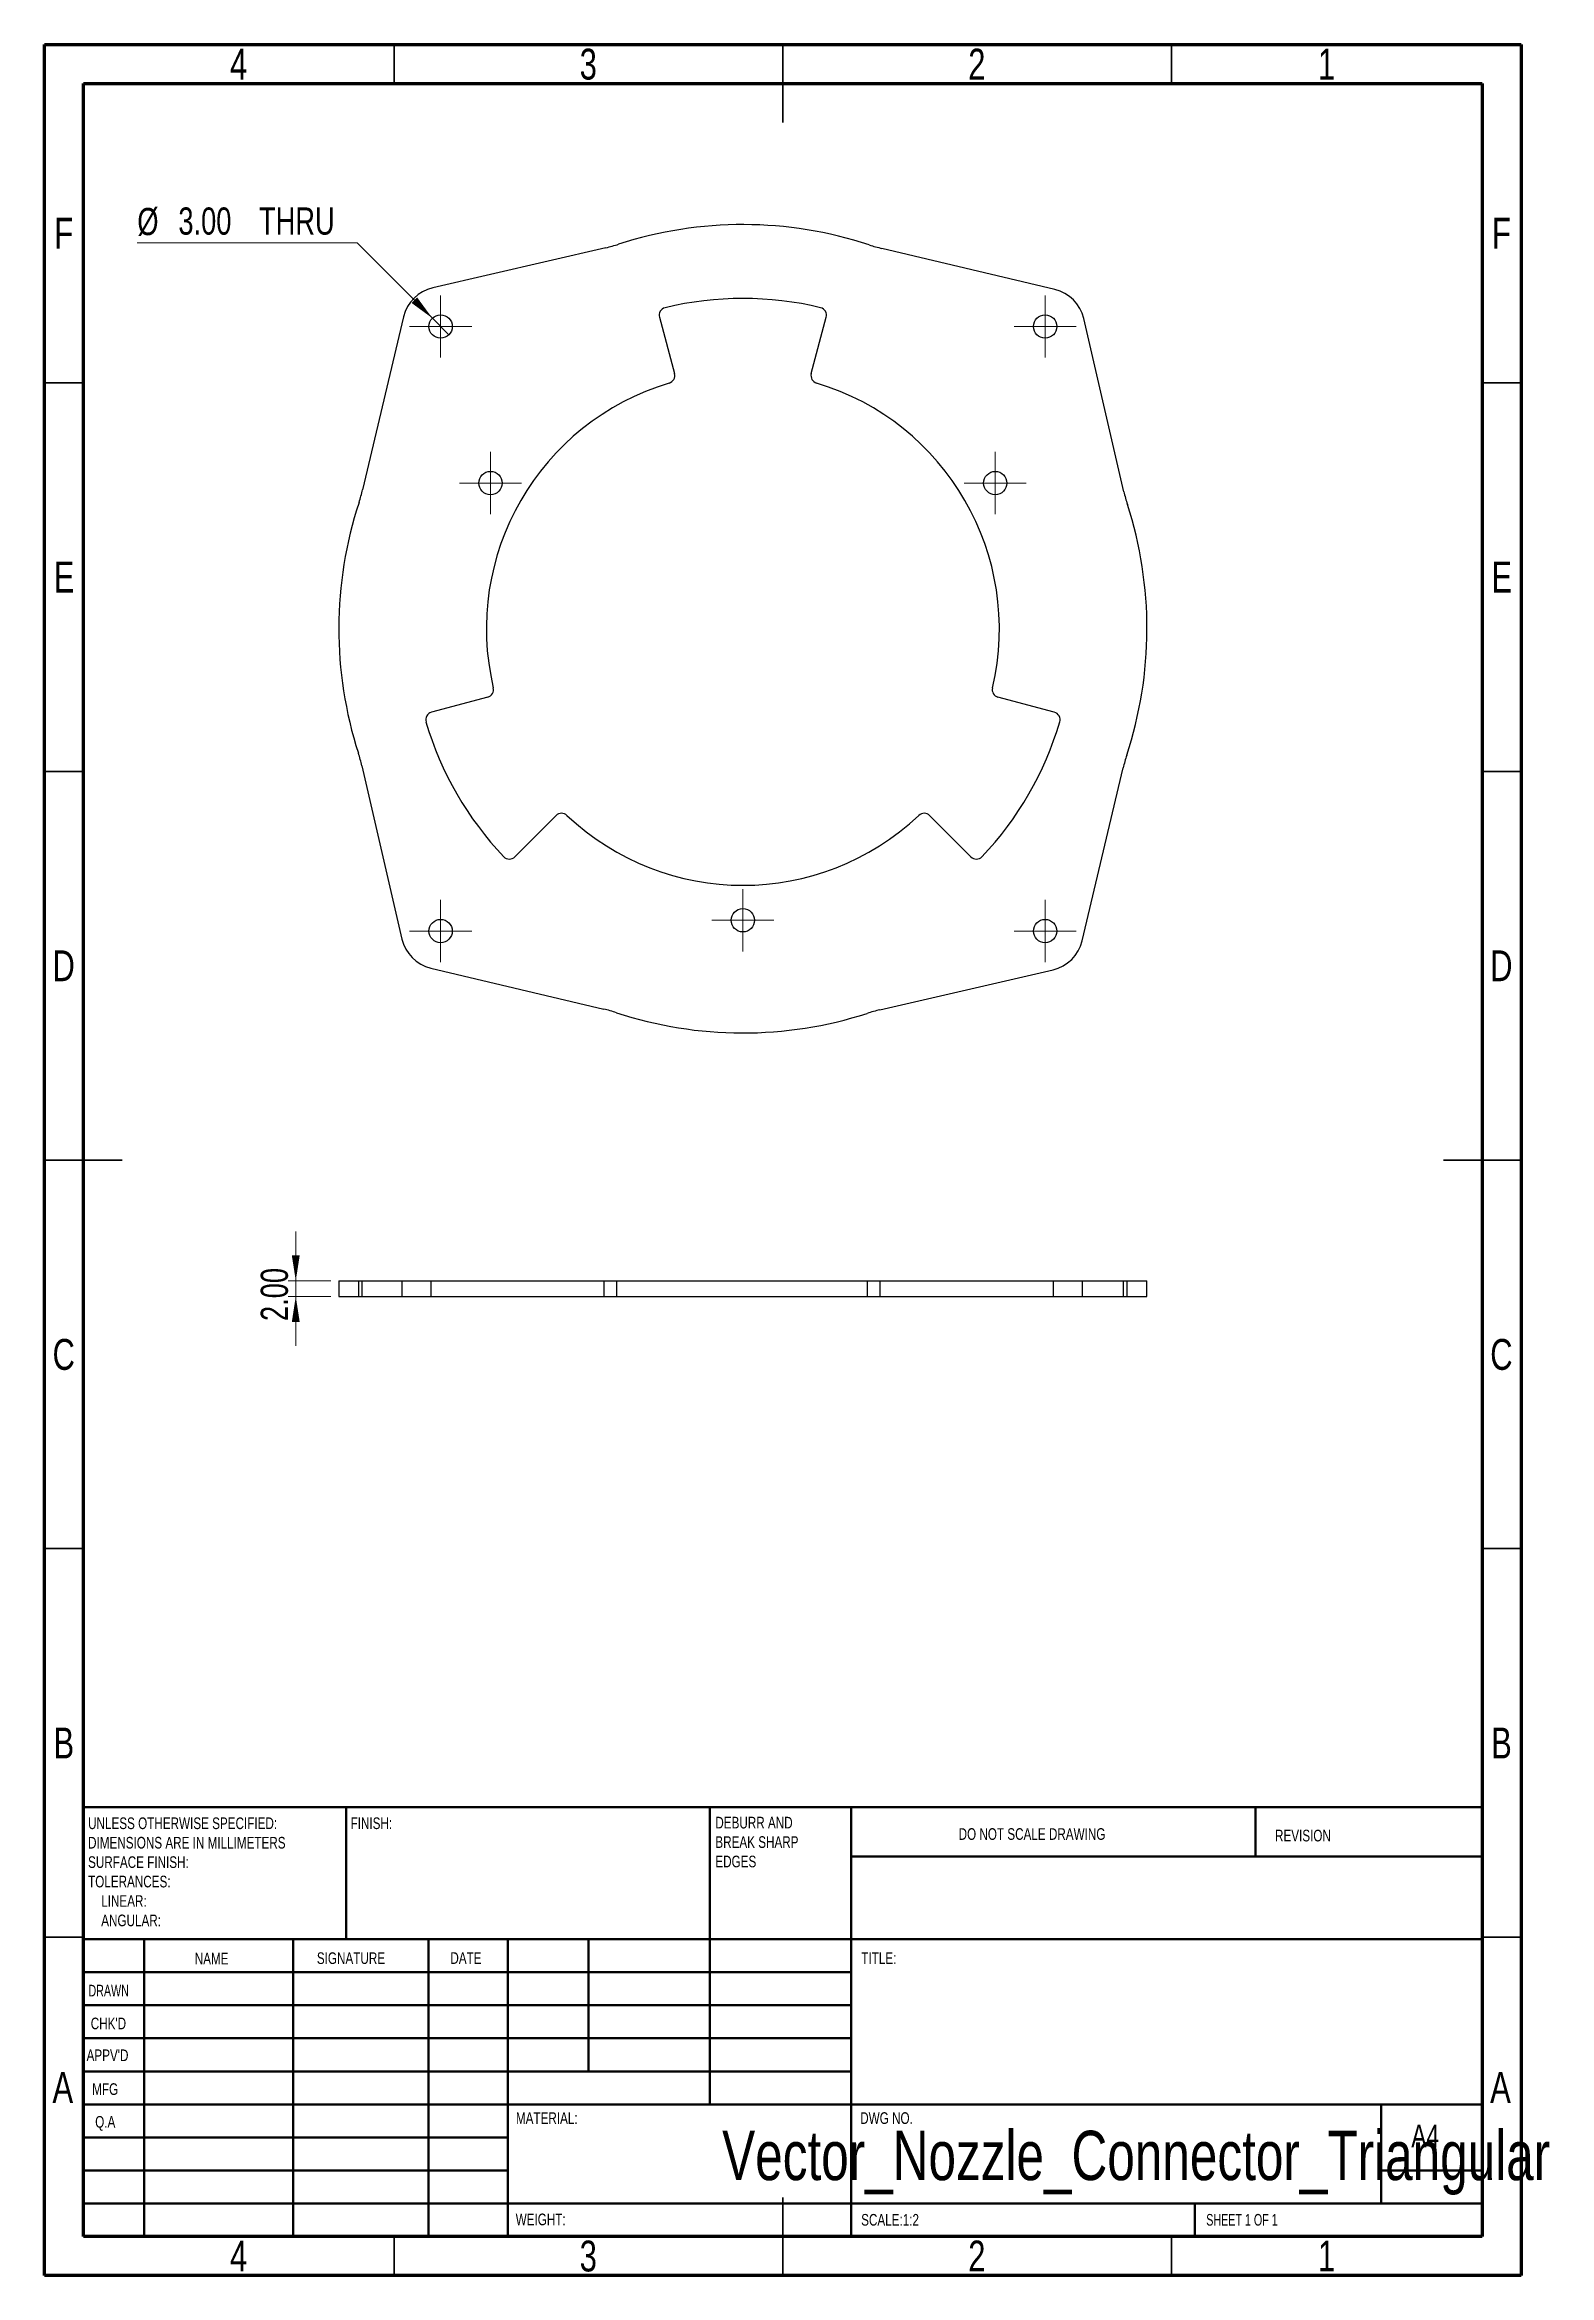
# Model space of a CAD drawing. Header units: millimetres. Extents: x 15 to 209, y 5 to 292.
import ezdxf

# ---------------------------------------------------------------- set-up
doc = ezdxf.new("R2010")
doc.units = ezdxf.units.MM
doc.styles.add('SLDTEXTSTYLE0', font='TXT', dxfattribs={"width": 0.75})
doc.styles.add('SLDTEXTSTYLE1', font='TXT', dxfattribs={"width": 0.686449})
doc.styles.add('SLDTEXTSTYLE2', font='TXT', dxfattribs={"width": 0.6875})
doc.dimstyles.new('SLDDIMSTYLE0', dxfattribs={"dimtxt": 3.5, "dimasz": 3.302, "dimexe": 0, "dimexo": 0.0625, "dimgap": 0.875, "dimtad": 0, "dimtih": 1, "dimtoh": 1, "dimrnd": 1e-09, "dimzin": 4, "dimdsep": 46, "dimtxsty": 'SLDTEXTSTYLE0', "dimblk1": 'NONE', "dimsah": 1, "dimcen": 0, "dimadec": 0, "dimazin": 1, "dimtfac": 1, "dimtmove": 0, "dimatfit": 3, "dimldrblk": 'NONE', "dimfxl": 0, "dimfrac": 2, "dimtolj": 1, "dimtzin": 12, "dimarcsym": 0})
doc.dimstyles.new('SLDDIMSTYLE1', dxfattribs={"dimtxt": 3.5, "dimasz": 3.302, "dimexe": 0, "dimexo": 0.0625, "dimgap": 0.875, "dimtad": 1, "dimrnd": 1e-09, "dimzin": 4, "dimdsep": 46, "dimtxsty": 'SLDTEXTSTYLE0', "dimsah": 1, "dimcen": 0.09, "dimadec": 0, "dimazin": 1, "dimtfac": 1, "dimtmove": 0, "dimatfit": 0, "dimfxl": 0, "dimfrac": 2, "dimtolj": 1, "dimtzin": 12, "dimarcsym": 0})

# ---------------------------------------------------------------- blocks, each defined once
blk = doc.blocks.new('SW_NOTE_0')
at = {"color": 0, "linetype": 'Continuous', "lineweight": 0, "char_height": 1.5, "attachment_point": 1, "style": 'SLDTEXTSTYLE0'}
for s, insert in [('UNLESS OTHERWISE SPECIFIED:', (0, 1.93)), ('DIMENSIONS ARE IN MILLIMETERS', (0, -0.57)), ('TOLERANCES:', (0, -5.57)), ('SURFACE FINISH:', (0, -3.07)), ('LINEAR:', (1.69, -8.07)), ('ANGULAR:', (1.69, -10.57))]:
    blk.add_mtext(s, dxfattribs=dict(at, insert=insert))
blk = doc.blocks.new('SW_NOTE_0_1')
at = {"color": 0, "linetype": 'Continuous', "lineweight": 0, "char_height": 1.5, "attachment_point": 1, "style": 'SLDTEXTSTYLE0'}
for s, insert in [('DEBURR AND', (0, 1.93)), ('BREAK SHARP', (0, -0.57)), ('EDGES', (0, -3.07))]:
    blk.add_mtext(s, dxfattribs=dict(at, insert=insert))
blk = doc.blocks.new('_D')
at = {"color": 7, "linetype": 'Continuous', "lineweight": 0}
for p, q in [((55.21, 266.48), (26.93, 266.48)), ((64.9, 256.8), (55.21, 266.48)), ((67.02, 254.67), (64.9, 256.8))]:
    blk.add_line(p, q, dxfattribs=at)
at = {"color": 7, "linetype": 'Continuous', "lineweight": 18}
blk.add_solid([(64.9, 256.8), (62.93, 259.49), (62.21, 258.77)], dxfattribs=at)
at = {"color": 7, "linetype": 'Continuous', "lineweight": 18, "char_height": 3.5, "attachment_point": 1, "style": 'SLDTEXTSTYLE0'}
for s, insert in [('%%c', (26.93, 270.99)), ('3.00', (32.21, 271.05)), ('THRU', (42.58, 271.05))]:
    blk.add_mtext(s, dxfattribs=dict(at, insert=insert))
blk = doc.blocks.new('_None')
blk = doc.blocks.new('SW_CENTERMARKSYMBOL_0')
at = {"color": 0, "linetype": 'Continuous', "lineweight": 18}
for p, q in [((0, 2.5), (0, 4)), ((-2.5, 0), (-4, 0)), ((0, 0), (-2.5, 0)), ((0, 0), (0, 2.5)), ((0, 0), (0, -2.5)), ((0, 0), (2.5, 0)), ((2.5, 0), (4, 0)), ((0, -2.5), (0, -4))]:
    blk.add_line(p, q, dxfattribs=at)
blk = doc.blocks.new('SW_CENTERMARKSYMBOL_1')
at = {"color": 0, "linetype": 'Continuous', "lineweight": 18}
for p, q in [((0, 2.5), (0, 4)), ((-2.5, 0), (-4, 0)), ((0, 0), (-2.5, 0)), ((0, 0), (0, 2.5)), ((0, 0), (0, -2.5)), ((0, 0), (2.5, 0)), ((2.5, 0), (4, 0)), ((0, -2.5), (0, -4))]:
    blk.add_line(p, q, dxfattribs=at)
blk = doc.blocks.new('SW_CENTERMARKSYMBOL_2')
at = {"color": 0, "linetype": 'Continuous', "lineweight": 18}
for p, q in [((0, 2.5), (0, 4)), ((-2.5, 0), (-4, 0)), ((0, 0), (-2.5, 0)), ((0, 0), (0, 2.5)), ((0, 0), (0, -2.5)), ((0, 0), (2.5, 0)), ((2.5, 0), (4, 0)), ((0, -2.5), (0, -4))]:
    blk.add_line(p, q, dxfattribs=at)
blk = doc.blocks.new('SW_CENTERMARKSYMBOL_3')
at = {"color": 0, "linetype": 'Continuous', "lineweight": 18}
for p, q in [((0, 2.5), (0, 4)), ((-2.5, 0), (-4, 0)), ((0, 0), (-2.5, 0)), ((0, 0), (0, 2.5)), ((0, 0), (0, -2.5)), ((0, 0), (2.5, 0)), ((2.5, 0), (4, 0)), ((0, -2.5), (0, -4))]:
    blk.add_line(p, q, dxfattribs=at)
blk = doc.blocks.new('SW_CENTERMARKSYMBOL_4')
at = {"color": 0, "linetype": 'Continuous', "lineweight": 18}
for p, q in [((0, 2.5), (0, 4)), ((-2.5, 0), (-4, 0)), ((0, 0), (-2.5, 0)), ((0, 0), (0, 2.5)), ((0, 0), (0, -2.5)), ((0, 0), (2.5, 0)), ((2.5, 0), (4, 0)), ((0, -2.5), (0, -4))]:
    blk.add_line(p, q, dxfattribs=at)
blk = doc.blocks.new('SW_CENTERMARKSYMBOL_5')
at = {"color": 0, "linetype": 'Continuous', "lineweight": 18}
for p, q in [((0, 2.5), (0, 4)), ((-2.5, 0), (-4, 0)), ((0, 0), (-2.5, 0)), ((0, 0), (0, 2.5)), ((0, 0), (0, -2.5)), ((0, 0), (2.5, 0)), ((2.5, 0), (4, 0)), ((0, -2.5), (0, -4))]:
    blk.add_line(p, q, dxfattribs=at)
blk = doc.blocks.new('SW_CENTERMARKSYMBOL_6')
at = {"color": 0, "linetype": 'Continuous', "lineweight": 18}
for p, q in [((0, 2.5), (0, 4)), ((-2.5, 0), (-4, 0)), ((0, 0), (-2.5, 0)), ((0, 0), (0, 2.5)), ((0, 0), (0, -2.5)), ((0, 0), (2.5, 0)), ((2.5, 0), (4, 0)), ((0, -2.5), (0, -4))]:
    blk.add_line(p, q, dxfattribs=at)
blk = doc.blocks.new('_D_1')
at = {"color": 7, "linetype": 'Continuous', "lineweight": 0}
for p, q in [((47.32, 132.95), (47.32, 139.3)), ((51.85, 132.95), (46.32, 132.95)), ((47.32, 132.95), (47.32, 130.95)), ((51.85, 130.95), (46.32, 130.95)), ((47.32, 130.95), (47.32, 124.6))]:
    blk.add_line(p, q, dxfattribs=at)
at = {"color": 7, "linetype": 'Continuous', "lineweight": 18}
for points in [[(47.32, 132.95), (47.83, 136.25), (46.81, 136.25)], [(47.32, 130.95), (46.81, 127.65), (47.83, 127.65)]]:
    blk.add_solid(points, dxfattribs=at)
at = {"color": 7, "linetype": 'Continuous', "lineweight": 18, "insert": (42.81, 127.78), "char_height": 3.5, "attachment_point": 1, "rotation": 90, "style": 'SLDTEXTSTYLE0'}
blk.add_mtext('2.00', dxfattribs=at)

msp = doc.modelspace()

# ---------------------------------------------------------------- linework, layer by layer
at = {"color": 7, "linetype": 'Continuous', "lineweight": 70}
for p, q in [((15, 5), (15, 292)), ((15, 292), (205, 292)), ((205, 292), (205, 5)), ((20, 10), (20, 287)), ((20, 287), (200, 287)), ((200, 287), (200, 10)), ((200, 10), (20, 10)), ((205, 5), (15, 5))]:
    msp.add_line(p, q, dxfattribs=at)
at = {"color": 7, "linetype": 'Continuous', "lineweight": 35}
for p, q in [((60, 287), (60, 292)), ((110, 292), (110, 282)), ((110, 287), (110, 292)), ((160, 287), (160, 292)), ((20, 248.5), (15, 248.5)), ((200, 248.5), (205, 248.5)), ((20, 198.5), (15, 198.5)), ((200, 198.5), (205, 198.5)), ((15, 148.5), (25, 148.5)), ((20, 148.5), (15, 148.5)), ((205, 148.5), (195, 148.5)), ((200, 148.5), (205, 148.5)), ((20, 98.5), (15, 98.5)), ((200, 98.5), (205, 98.5)), ((20, 48.5), (15, 48.5)), ((200, 48.5), (205, 48.5)), ((110, 5), (110, 15)), ((60, 10), (60, 5)), ((110, 10), (110, 5)), ((160, 10), (160, 5))]:
    msp.add_line(p, q, dxfattribs=at)
at = {"color": 7, "linetype": 'Continuous', "lineweight": 25}
for p, q in [((87.218, 265.869), (64.938, 260.71)), ((145.002, 260.495), (122.749, 265.774)), ((61.201, 256.993), (55.922, 234.741)), ((94.114, 256.918), (96.056, 249.671)), ((113.648, 249.671), (115.59, 256.918)), ((153.877, 234.478), (148.719, 256.758)), ((72.025, 208.048), (64.778, 206.106)), ((144.927, 206.106), (137.679, 208.048)), ((55.827, 199.21), (60.986, 176.93)), ((148.503, 176.695), (153.782, 198.947)), ((75.516, 187.508), (80.821, 192.813)), ((128.883, 192.813), (134.189, 187.508)), ((64.703, 173.193), (86.955, 167.914)), ((122.486, 167.819), (144.766, 172.978)), ((52.852, 132.952), (52.852, 130.952)), ((52.852, 132.952), (55.373, 132.952)), ((55.373, 132.952), (55.373, 130.952)), ((55.373, 132.952), (55.827, 132.952)), ((55.827, 132.952), (55.827, 130.952)), ((55.827, 132.952), (60.986, 132.952)), ((60.986, 132.952), (60.986, 130.952)), ((60.986, 132.952), (64.703, 132.952)), ((64.703, 132.952), (64.703, 130.952)), ((64.703, 132.952), (86.955, 132.952)), ((86.955, 132.952), (86.955, 130.952)), ((86.955, 132.952), (88.593, 132.952)), ((88.593, 132.952), (88.593, 130.952)), ((88.593, 132.952), (120.846, 132.952)), ((120.846, 132.952), (120.846, 130.952)), ((120.846, 132.952), (122.486, 132.952)), ((122.486, 132.952), (122.486, 130.952)), ((122.486, 132.952), (144.766, 132.952)), ((144.766, 132.952), (144.766, 130.952)), ((144.766, 132.952), (148.503, 132.952)), ((148.503, 132.952), (148.503, 130.952)), ((148.503, 132.952), (153.782, 132.952)), ((153.782, 132.952), (153.782, 130.952)), ((153.782, 132.952), (154.245, 132.952)), ((154.245, 132.952), (154.245, 130.952)), ((154.245, 132.952), (156.852, 132.952)), ((156.852, 130.952), (156.852, 132.952)), ((52.852, 130.952), (55.373, 130.952)), ((55.373, 130.952), (55.827, 130.952)), ((55.827, 130.952), (60.986, 130.952)), ((60.986, 130.952), (64.703, 130.952)), ((64.703, 130.952), (86.955, 130.952)), ((86.955, 130.952), (88.593, 130.952)), ((88.593, 130.952), (120.846, 130.952)), ((120.846, 130.952), (122.486, 130.952)), ((122.486, 130.952), (144.766, 130.952)), ((144.766, 130.952), (148.503, 130.952)), ((148.503, 130.952), (153.782, 130.952)), ((153.782, 130.952), (154.245, 130.952)), ((154.245, 130.952), (156.852, 130.952))]:
    msp.add_line(p, q, dxfattribs=at)
at = {"color": 7, "linetype": 'Continuous', "lineweight": 50}
for p, q in [((20, 65.25), (200, 65.25)), ((20, 65.25), (20, 10)), ((53.8, 48.25), (53.8, 65.25)), ((100.6, 65.25), (100.6, 27)), ((118.8, 65.25), (118.8, 10)), ((170.8, 58.875), (170.8, 65.25)), ((200, 58.875), (118.8, 58.875)), ((200, 48.25), (20, 48.25)), ((27.8, 48.25), (27.8, 10)), ((46.991, 48.25), (46.991, 10)), ((64.399, 48.25), (64.399, 10)), ((74.6, 10), (74.6, 48.25)), ((85, 31.25), (85, 48.25)), ((118.8, 44), (20, 44)), ((118.8, 39.75), (20, 39.75)), ((118.8, 35.5), (20, 35.5)), ((118.8, 31.25), (20, 31.25)), ((74.6, 27), (20, 27)), ((74.6, 27), (200, 27)), ((187, 14.25), (187, 27)), ((74.6, 22.75), (20, 22.75)), ((74.6, 18.5), (20, 18.5)), ((200, 18.5), (187, 18.5)), ((20, 14.25), (200, 14.25)), ((163, 10), (163, 14.25))]:
    msp.add_line(p, q, dxfattribs=at)
at = {"color": 7, "linetype": 'Continuous', "lineweight": 25}
for centre in [(65.962, 255.735), (143.743, 255.735), (72.376, 235.594), (137.328, 235.594), (104.852, 179.344), (65.962, 177.953), (143.743, 177.953)]:
    msp.add_circle(centre, 1.5, dxfattribs=at)
for centre, radius, start, end in [((104.852, 216.844), 52, 71.77895, 107.91311), ((82.707, 285.354), 20, 283.03672, 287.91311), ((127.365, 285.234), 20, 251.77895, 256.65534), ((66.066, 255.839), 5, 103.03672, 166.65534), ((104.852, 216.844), 42.5, 76.38075, 103.61925), ((143.847, 255.63), 5, 13.03672, 76.65534), ((95.08, 257.177), 1, 103.61925, 195), ((114.624, 257.177), 1, 345, 76.38075), ((104.852, 216.844), 33, 106.68541, 193.31459), ((95.09, 249.413), 1, 286.68541, 15), ((114.614, 249.413), 1, 165, 253.31459), ((104.852, 216.844), 33, 346.68541, 73.31459), ((104.852, 216.844), 52, 161.77895, 197.91311), ((36.462, 239.357), 20, 341.77895, 346.65534), ((173.362, 238.989), 20, 193.03672, 197.91311), ((104.852, 216.844), 52, 341.77895, 17.91311), ((71.766, 209.014), 1, 285, 13.31459), ((137.938, 209.014), 1, 166.68541, 255), ((65.037, 205.14), 1, 105, 196.38075), ((104.852, 216.844), 42.5, 196.38075, 223.61925), ((104.852, 216.844), 42.5, 316.38075, 343.61925), ((144.668, 205.14), 1, 343.61925, 75), ((36.342, 194.699), 20, 13.03672, 17.91311), ((173.242, 194.331), 20, 161.77895, 166.65534), ((81.528, 192.106), 1, 46.68541, 135), ((104.852, 216.844), 33, 226.68541, 313.31459), ((128.176, 192.106), 1, 45, 133.31459), ((74.809, 188.215), 1, 223.61925, 315), ((134.896, 188.215), 1, 225, 316.38075), ((65.857, 178.058), 5, 193.03672, 256.65534), ((143.638, 177.849), 5, 283.03672, 346.65534), ((82.339, 148.454), 20, 71.77895, 76.65534), ((104.852, 216.844), 52, 251.77895, 287.91311), ((126.998, 148.334), 20, 103.03672, 107.91311)]:
    msp.add_arc(centre, radius, start, end, dxfattribs=at)

# ---------------------------------------------------------------- block references
at = {"color": 7, "linetype": 'Continuous', "lineweight": 0}
for name, p in [('SW_CENTERMARKSYMBOL_1', (65.962, 255.735)), ('SW_CENTERMARKSYMBOL_4', (143.743, 255.735)), ('SW_CENTERMARKSYMBOL_3', (72.376, 235.594)), ('SW_CENTERMARKSYMBOL_2', (137.328, 235.594)), ('SW_CENTERMARKSYMBOL_6', (65.962, 177.953)), ('SW_CENTERMARKSYMBOL_0', (104.852, 179.344)), ('SW_CENTERMARKSYMBOL_5', (143.743, 177.953)), ('SW_NOTE_0', (20.594, 61.987)), ('SW_NOTE_0_1', (101.309, 62.069))]:
    msp.add_blockref(name, p, dxfattribs=at)

# ---------------------------------------------------------------- texts
for s, insert, char_height, attachment_point, style in [('4', (39.96, 291.474), 3.969, 2, 'SLDTEXTSTYLE0'), ('3', (84.96, 291.474), 3.969, 2, 'SLDTEXTSTYLE0'), ('2', (134.96, 291.474), 3.969, 2, 'SLDTEXTSTYLE0'), ('1', (179.96, 291.474), 3.969, 2, 'SLDTEXTSTYLE0'), ('F', (17.458, 269.724), 3.969, 2, 'SLDTEXTSTYLE0'), ('F', (202.458, 269.724), 3.969, 2, 'SLDTEXTSTYLE0'), ('E', (17.508, 225.474), 3.969, 2, 'SLDTEXTSTYLE0'), ('E', (202.508, 225.474), 3.969, 2, 'SLDTEXTSTYLE0'), ('D', (17.453, 175.474), 3.969, 2, 'SLDTEXTSTYLE0'), ('D', (202.453, 175.474), 3.969, 2, 'SLDTEXTSTYLE0'), ('C', (17.459, 125.474), 3.969, 2, 'SLDTEXTSTYLE0'), ('C', (202.459, 125.474), 3.969, 2, 'SLDTEXTSTYLE0'), ('B', (17.471, 75.474), 3.969, 2, 'SLDTEXTSTYLE0'), ('B', (202.471, 75.474), 3.969, 2, 'SLDTEXTSTYLE0'), ('FINISH:', (54.371, 63.919), 1.5, 1, 'SLDTEXTSTYLE0'), ('DO NOT SCALE DRAWING', (132.615, 62.533), 1.5, 1, 'SLDTEXTSTYLE0'), ('REVISION', (173.328, 62.335), 1.5, 1, 'SLDTEXTSTYLE0'), ('NAME', (34.322, 46.501), 1.5, 1, 'SLDTEXTSTYLE0'), ('SIGNATURE', (50.034, 46.562), 1.5, 1, 'SLDTEXTSTYLE0'), ('DATE', (67.215, 46.576), 1.5, 1, 'SLDTEXTSTYLE0'), ('TITLE:', (120.09, 46.576), 1.5, 1, 'SLDTEXTSTYLE0'), ('DRAWN', (20.643, 42.385), 1.5, 1, 'SLDTEXTSTYLE1'), ("CHK'D", (20.939, 38.162), 1.5, 1, 'SLDTEXTSTYLE0'), ("APPV'D", (20.402, 34.066), 1.5, 1, 'SLDTEXTSTYLE0'), ('A', (17.34, 31.168), 3.969, 2, 'SLDTEXTSTYLE0'), ('MFG', (21.124, 29.716), 1.5, 1, 'SLDTEXTSTYLE0'), ('A', (202.34, 31.168), 3.969, 2, 'SLDTEXTSTYLE0'), ('MATERIAL:', (75.646, 25.986), 1.5, 1, 'SLDTEXTSTYLE0'), ('DWG NO.', (119.953, 25.986), 1.5, 1, 'SLDTEXTSTYLE0'), ('Q.A', (21.509, 25.505), 1.5, 1, 'SLDTEXTSTYLE0'), ('Vector_Nozzle_Connector_Triangular', (155.465, 23.607), 6.35, 2, 'SLDTEXTSTYLE0'), ('A4', (190.871, 24.406), 2.9104, 1, 'SLDTEXTSTYLE0'), ('WEIGHT:', (75.618, 12.949), 1.4986, 1, 'SLDTEXTSTYLE0'), ('SCALE:1:2', (120.074, 12.9), 1.5, 1, 'SLDTEXTSTYLE0'), ('SHEET 1 OF 1', (164.478, 12.9), 1.5, 1, 'SLDTEXTSTYLE2'), ('4', (39.96, 9.474), 3.969, 2, 'SLDTEXTSTYLE0'), ('3', (84.96, 9.474), 3.969, 2, 'SLDTEXTSTYLE0'), ('2', (134.96, 9.474), 3.969, 2, 'SLDTEXTSTYLE0'), ('1', (179.96, 9.474), 3.969, 2, 'SLDTEXTSTYLE0')]:
    msp.add_mtext(s, dxfattribs=dict(at, insert=insert, char_height=char_height, attachment_point=attachment_point, style=style))

# ---------------------------------------------------------------- dimensions: what is measured, and where the dimension line sits
at = {"color": 7, "linetype": 'Continuous', "lineweight": 18}
dim = msp.add_diameter_dim_2p(p1=(67.022, 254.674), p2=(64.901, 256.795), text='<> THRU', dimstyle='SLDDIMSTYLE0', dxfattribs=at)
dim.commit()
dim.dimension.update_dxf_attribs({"geometry": '_D', "text_midpoint": (40.28, 269.288), "dimtype": 163})
dim = msp.add_linear_dim(base=(47.32, 130.952), p1=(52.852, 132.952), p2=(52.852, 130.952), angle=90, dimstyle='SLDDIMSTYLE1', dxfattribs=at)
dim.commit()
dim.dimension.update_dxf_attribs({"geometry": '_D_1', "text_midpoint": (47.32, 132.31), "dimtype": 160})

doc.saveas('drawing.dxf')
